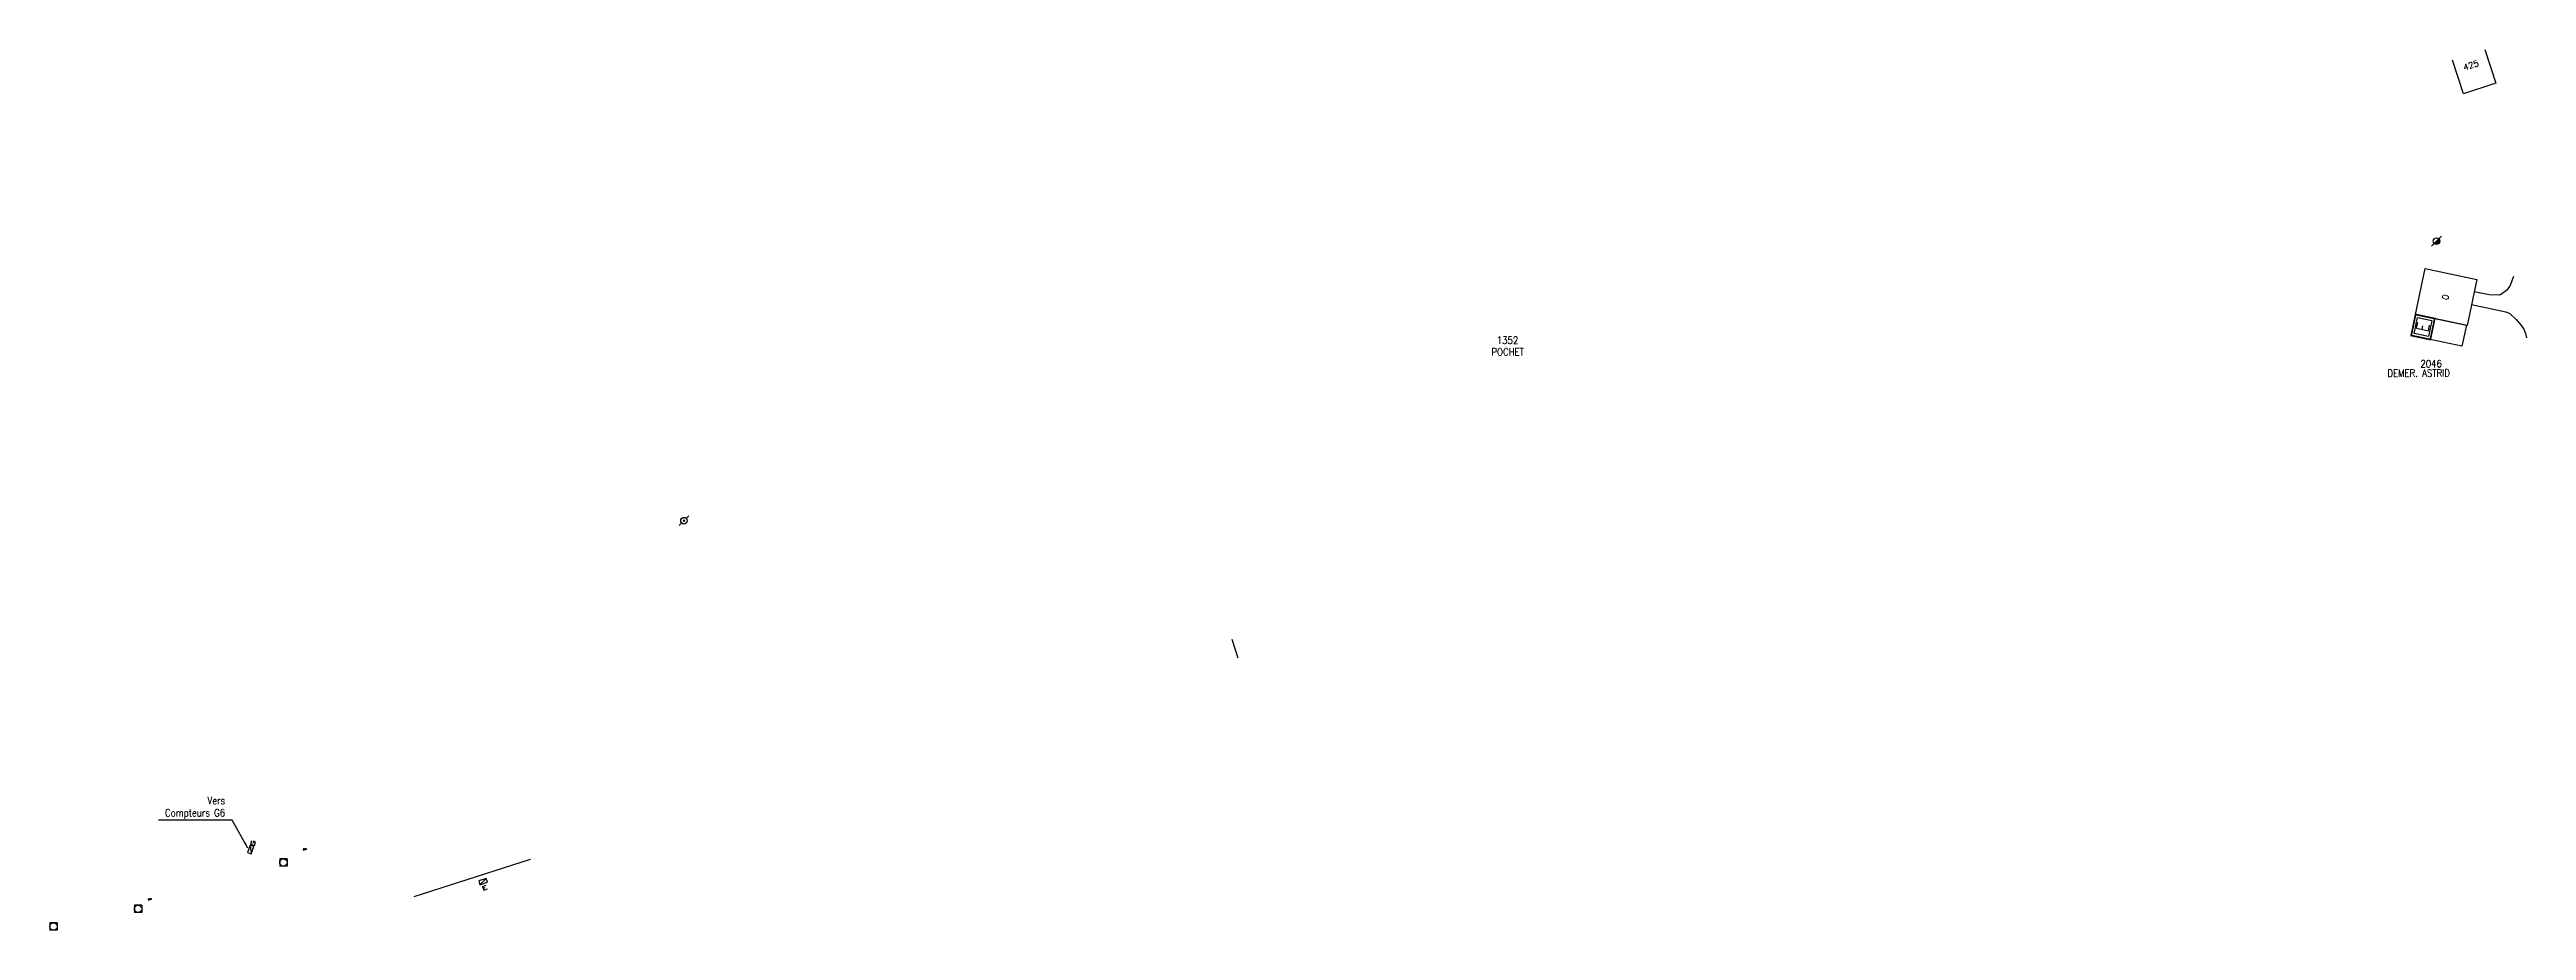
# Model space of a CAD drawing. Header units: millimetres. Extents: x 113005 to 113996, y 125027 to 125988.
# Drawn here: x 113005 to 113512, y 125697 to 125877 of the extents above; entities that cross this region are included whole.
import ezdxf
from ezdxf.enums import TextEntityAlignment as Align

# ---------------------------------------------------------------- set-up
doc = ezdxf.new("R2010")
doc.units = ezdxf.units.MM
doc.layers.get('0').update_dxf_attribs({"linetype": 'CONTINUOUS'})
for name, color, linetype in [('M_200', 7, 'CONTINUOUS'), ('W0008', 7, 'CONTINUOUS'), ('W0100', 7, 'CONTINUOUS'), ('W0400', 7, 'CONTINUOUS'), ('W0420', 7, 'CONTINUOUS'), ('W0430', 7, 'CONTINUOUS'), ('W0432', 7, 'CONTINUOUS'), ('W0470', 7, 'CONTINUOUS'), ('W0473', 7, 'CONTINUOUS'), ('W0991', 7, 'CONTINUOUS'), ('W1102', 7, 'CONTINUOUS')]:
    doc.layers.add(name, color=color, linetype=linetype)
doc.styles.add('M_ROMANS', font='ROMANS.shx', dxfattribs={"width": 0.75})
doc.styles.get("Standard").update_dxf_attribs({"font": 'romans.shx', "width": 0.85})
doc.dimstyles.get("Standard").update_dxf_attribs({"dimtxt": 1.5, "dimasz": 1.2, "dimexe": 0.625, "dimexo": 0.625, "dimgap": 0.25, "dimtad": 1, "dimdec": 1, "dimzin": 0, "dimdsep": 46, "dimtxsty": 'Standard', "dimcen": -0.5, "dimadec": 0, "dimazin": 0, "dimtfac": 1, "dimtdec": 1, "dimtmove": 0, "dimatfit": 3, "dimfxl": 0, "dimtolj": 1, "dimtzin": 0, "dimarcsym": 0})

# ---------------------------------------------------------------- blocks, each defined once
blk = doc.blocks.new('*U1')
at = {"flags": 128}
for points in [[(0.8, 0.8), (-0.8, 0.8)], [(-0.8, 0.8), (-0.8, 0)], [(0.8, 0.8), (-0.8, 0)], [(-0.8, 0), (0.8, 0)], [(0.8, 0), (0.8, 0.8)], [(1.01, 0.76), (1.01, -0.04)], [(1.02, 0.76), (1.82, 0.76)], [(1.41, 0.36), (1.81, 0.36)], [(1.81, -0.04), (1.81, 0.36)], [(1.01, -0.04), (1.81, -0.04)]]:
    blk.add_lwpolyline(points, dxfattribs=at)
blk = doc.blocks.new('*U4')
at = {"layer": 'M_200', "color": 0, "linetype": 'Continuous', "const_width": 0.35, "flags": 128}
blk.add_lwpolyline([(4.39, 4), (4.39, 0), (0, 0), (0, 4)], close=True, dxfattribs=at)
at = {"layer": 'M_200', "color": 0, "linetype": 'Continuous'}
blk.add_lwpolyline([(0.5, 3.5), (3.89, 3.5), (3.89, 0.5), (0.5, 0.5)], close=True, dxfattribs=at)
at = {"layer": 'M_200', "insert": (2.19, 2), "char_height": 2.5, "width": 4.3868, "attachment_point": 5}
blk.add_mtext('E', dxfattribs=at)
at = {"layer": 'M_200', "color": 0, "linetype": 'Continuous', "width": 0.85}
for tag, p in [('NUM', (2, 17.06)), ('NOM', (2, 10.65))]:
    blk.add_attdef(tag, text='', height=4, dxfattribs=at).set_placement(p, align=Align.MIDDLE)
at = {"layer": 'M_200', "color": 0, "linetype": 'Continuous', "style": 'M_ROMANS', "width": 0.75, "flags": 3}
for tag, p in [('DEF_COUP', (1.87, -5.49)), ('DEF_LEG', (1.87, -2.99)), ('DEF_TYPE', (1.87, -7.99))]:
    blk.add_attdef(tag, text='', height=1.2, dxfattribs=at).set_placement(p, align=Align.MIDDLE)
blk = doc.blocks.new('T470')
for p, q in [((-1.000002, -1.000002), (1.000002, 1.000002)), ((0, 0), (0.666668, 0)), ((0, 0), (0, -0.666668)), ((0.166667, 0.166667), (0.500001, 0.166667)), ((0.166667, 0.166667), (0.166667, -0.666668)), ((0.333334, 0.333334), (0.500001, 0.333334)), ((0.333334, 0.333334), (0.333334, -0.500001)), ((0.500001, 0.333334), (0.500001, -0.333334)), ((-0.333334, -0.333334), (0.500001, -0.333334)), ((-0.333334, -0.333334), (-0.333334, -0.500001)), ((-0.333334, -0.500001), (0.333334, -0.500001)), ((-0.166667, -0.166667), (0.666668, -0.166667)), ((-0.166667, -0.166667), (-0.166667, -0.666668))]:
    blk.add_line(p, q)
blk.add_ellipse((0, 0), major_axis=(0.471405, 0.471405), ratio=1, start_param=5.4977871438, end_param=11.780972451)
blk = doc.blocks.new('*U9')
at = {"flags": 128}
for points in [[(0.8, 0.8), (-0.8, 0.8)], [(-0.8, 0.8), (-0.8, 0)], [(0.8, 0.8), (-0.8, 0)], [(-0.8, 0), (0.8, 0)], [(0.4, 2.1), (-0.4, 2.1)], [(0.4, 1.3), (-0.4, 1.3)], [(0.4, 1.7), (0, 1.7)], [(0.4, 1.3), (0.4, 2.1)], [(0.8, 0), (0.8, 0.8)]]:
    blk.add_lwpolyline(points, dxfattribs=at)
blk = doc.blocks.new('T420')
for p, q in [((0.75, 0.75), (-0.75, 0.75)), ((-0.75, 0.75), (-0.75, -0.75)), ((0.75, 0.75), (0.75, -0.75)), ((0.75, -0.75), (-0.75, -0.75))]:
    blk.add_line(p, q)
blk.add_ellipse((0, 0), major_axis=(-0.53, 0.53), ratio=1, start_param=3.926991, end_param=10.210176)
blk = doc.blocks.new('T473')
for p, q in [((-0.166667, 0.166667), (0.166667, -0.166667)), ((-0.166667, -0.166667), (0.166667, 0.166667)), ((0.500001, 0.500001), (1.000002, 1.000002)), ((-1.000002, -1.000002), (-0.500001, -0.500001))]:
    blk.add_line(p, q)
blk.add_ellipse((0, 0), major_axis=(0.471405, 0.471405), ratio=1, start_param=5.4977871438, end_param=11.780972451)
blk = doc.blocks.new('T400')
for p, q in [((-0.15, 0.3), (0.15, 0.3)), ((-0.15, -0.25), (-0.15, 0.3)), ((-0.15, 0.15), (0.15, 0.15)), ((-0.15, 0), (0.15, 0)), ((0.15, 0.3), (0.15, -0.25)), ((-0.15, -0.15), (0.15, -0.15)), ((-0.15, -0.25), (-0.15, -0.3)), ((-0.15, -0.3), (0.15, -0.3)), ((0.15, -0.3), (0.15, -0.25))]:
    blk.add_line(p, q)

msp = doc.modelspace()

# ---------------------------------------------------------------- linework, layer by layer
at = {"layer": 'W0008'}
for points in [[(113509.42, 125831.03), (113508.63, 125829.04), (113507.94, 125828.17), (113506.6, 125827.22), (113504.45, 125827.24), (113501.38, 125827.89)], [(113500.83, 125825.27), (113507.84, 125823.79), (113508.67, 125823.43), (113509.97, 125822.25), (113510.86, 125821.18), (113511.55, 125820.27), (113511.88, 125819.35), (113512.06, 125818.46)]]:
    msp.add_lwpolyline(points, dxfattribs=at)
at = {"layer": 'W0100'}
msp.add_lwpolyline([(113503.56, 125877.46), (113505.8, 125870.55), (113499.14, 125868.39), (113496.89, 125875.32)], dxfattribs=at)
for points in [[(113491.32, 125832.65), (113501.92, 125830.42), (113499.94, 125821.01), (113489.34, 125823.24)], [(113489.38, 125823.23), (113499.76, 125821.05), (113498.86, 125816.76), (113488.48, 125818.94)]]:
    msp.add_lwpolyline(points, close=True, dxfattribs=at)
at = {"layer": 'W0100', "flags": 128}
msp.add_lwpolyline([(113079.85, 125704.11), (113103.67, 125711.78)], dxfattribs=at)
at = {"layer": 'W1102', "flags": 128}
msp.add_lwpolyline([(113247.14, 125756.8), (113248.37, 125752.97)], dxfattribs=at)

# ---------------------------------------------------------------- block references
at = {"layer": 'M_200'}
ref = msp.add_blockref('*U4', (113492.39, 125818.12), dxfattribs=dict(at, rotation=78.12478712139249))
ref.add_attrib('NUM', '2046', dxfattribs={"color": 0, "linetype": 'Continuous', "height": 1.5, "rotation": 0.2496, "width": 0.85}).set_placement((113492.56, 125813.17), align=Align.MIDDLE)
ref.add_attrib('NOM', 'DEMER. ASTRID', dxfattribs={"color": 0, "linetype": 'Continuous', "height": 1.5, "rotation": 0.2496, "width": 0.85}).set_placement((113490, 125811.25), align=Align.MIDDLE)
at = {"layer": 'W0400'}
for p, rotation in [((113057.48, 125713.82), 287.869418501937), ((113025.75, 125703.59), 287.8694185072272)]:
    msp.add_blockref('T400', p, dxfattribs=dict(at, rotation=rotation))
at = {"layer": 'W0420'}
for p in [(113053.1, 125711.12), (113023.37, 125701.6), (113006.09, 125698.02)]:
    msp.add_blockref('T420', p, dxfattribs=at)
at = {"layer": 'W0430', "rotation": 197.8584049180515}
msp.add_blockref('*U9', (113093.84, 125707.57), dxfattribs=at)
at = {"layer": 'W0432', "ltscale": 0.5, "rotation": 70.73263081517817}
msp.add_blockref('*U1', (113046.8, 125713.64), dxfattribs=at)
at = {"layer": 'W0470'}
msp.add_blockref('T470', (113493.66, 125838.24), dxfattribs=at)
at = {"layer": 'W0473'}
msp.add_blockref('T473', (113135.07, 125781.05), dxfattribs=at)

# ---------------------------------------------------------------- texts
at = {"layer": 'M_200', "width": 0.85}
for s, p in [('1352', (113301.39, 125817.22)), ('POCHET', (113300.3, 125814.83))]:
    msp.add_text(s, height=1.5, dxfattribs=at).set_placement(p)
at = {"layer": 'W0432', "linetype": 'Continuous', "ltscale": 0.5, "insert": (113041.18, 125720.03), "char_height": 1.5, "attachment_point": 9}
msp.add_mtext('\\A1;Vers\\PCompteurs G6', dxfattribs=at)
at = {"layer": 'W0991'}
for s, rotation, p in [('425', 18.0594, (113499.36, 125873.15)), ('0', 78.1248, (113495.98, 125826.14))]:
    msp.add_text(s, height=1.25, rotation=rotation, dxfattribs=at).set_placement(p)

# ---------------------------------------------------------------- leaders
at = {"layer": 'W0432', "linetype": 'Continuous', "ltscale": 0.5, "annotation_type": 0, "has_hookline": 1, "hookline_direction": 1, "text_width": 13.6}
msp.add_leader([(113045.84, 125714.05), (113042.63, 125719.78), (113041.43, 125719.78)], dimstyle='Standard', dxfattribs=at)

doc.saveas('drawing.dxf')
